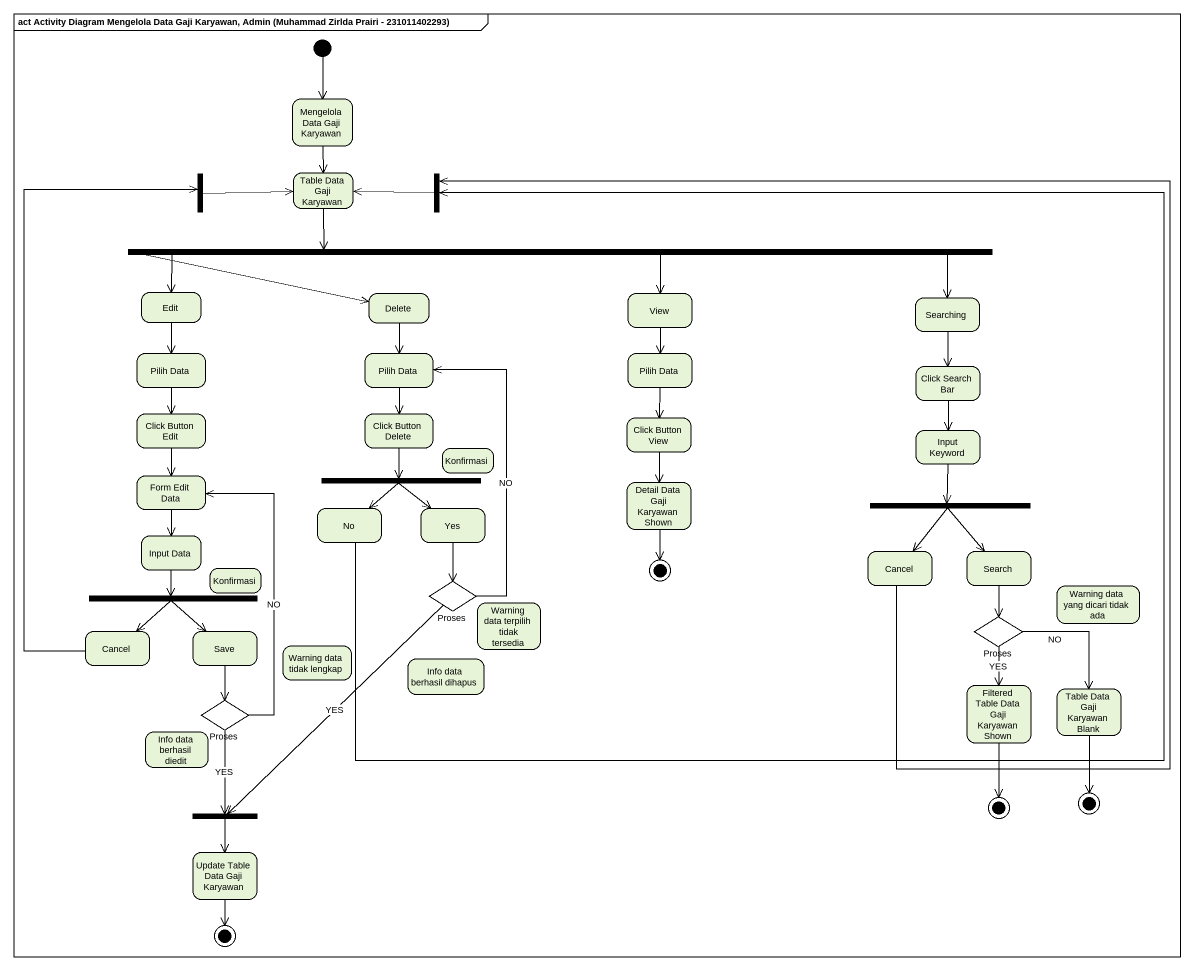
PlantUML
@startuml
mainframe act Activity Diagram Mengelola Data Gaji Karyawan, Admin (Muhammad Zirlda Prairi - 231011402293)
hide empty description
state "Mengelola Data Gaji Karyawan" as Mengelola_Data_Gaji_Karyawan
state fork1 <<fork>>
state "Table Data Gaji Karyawan" as Table_Data_Gaji_Karyawan
state fork2 <<join>>
state fork3 <<fork>>
state Edit
state Delete
state View
state Searching
state "Pilih Data" as Pilih_Data
state "Pilih Data" as Pilih_Data_2
state "Pilih Data" as Pilih_Data_3
state "Click Search Bar" as Click_Search_Bar
state "Click Button Edit" as Click_Button_Edit
state "Click Button Delete" as Click_Button_Delete
state "Click Button View" as Click_Button_View
state Konfirmasi
state "Input Keyword" as Input_Keyword
state "Form Edit Data" as Form_Edit_Data
state fork4 <<fork>>
state "Detail Data Gaji Karyawan Shown" as Detail_Data_Gaji_Karyawan
state "Input Data" as Input_Data
state No
state Yes
state fork5 <<fork>>
state "Konfirmasi" as Konfirmasi_2
state final1 <<end>>
state Cancel
state Search
state fork6 <<fork>>
state Proses <<choice>>
state "Warning data terpilih tidak tersedia" as Warning_data_terpilih_tidak
state "Proses" as Proses_2 <<choice>>
state "Warning data yang dicari tidak ada" as Warning_data_yang_dicari
state "Cancel" as Cancel_2
state Save
state "Warning data tidak lengkap" as Warning_data_tidak_lengkap
state "Info data berhasil dihapus" as Info_data_berhasil_dihapus
state "Filtered Table Data Gaji Karyawan Shown" as Filtered_Table_Data_Gaji
state "Table Data Gaji Karyawan Blank" as Table_Data_Gaji_Karyawan_2
state "Info data berhasil diedit" as Info_data_berhasil_diedit
state "Proses" as Proses_3 <<choice>>
state final2 <<end>>
state final3 <<end>>
state fork7 <<join>>
state "Update Table Data Gaji Karyawan" as Update_Table_Data_Gaji
state final4 <<end>>
[*] --> Mengelola_Data_Gaji_Karyawan
Mengelola_Data_Gaji_Karyawan --> Table_Data_Gaji_Karyawan
fork1 -right-> Table_Data_Gaji_Karyawan
Table_Data_Gaji_Karyawan -right-> fork3
fork2 -left-> Table_Data_Gaji_Karyawan
fork3 -left-> Edit
fork3 -left-> Delete
fork3 -right-> View
fork3 -right-> Searching
Edit --> Pilih_Data
Delete --> Pilih_Data_2
View --> Pilih_Data_3
Searching --> Click_Search_Bar
Pilih_Data --> Click_Button_Edit
Pilih_Data_2 --> Click_Button_Delete
Pilih_Data_3 --> Click_Button_View
Click_Search_Bar --> Input_Keyword
Click_Button_Edit --> Form_Edit_Data
Click_Button_Delete --> fork4
Click_Button_View --> Detail_Data_Gaji_Karyawan
Input_Keyword --> fork5
Form_Edit_Data --> Input_Data
fork4 --> No
fork4 --> Yes
Detail_Data_Gaji_Karyawan --> final1
Input_Data --> fork6
No -up-> fork2
Yes --> Proses
fork5 --> Cancel
fork5 --> Search
Cancel -up-> fork2
Search --> Proses_2
fork6 --> Cancel_2
fork6 --> Save
Proses -up-> Pilih_Data_2 : NO
Proses --> fork7 : YES
Proses_2 --> Filtered_Table_Data_Gaji : YES
Proses_2 --> Table_Data_Gaji_Karyawan_2 : NO
Cancel_2 -up-> fork1
Save --> Proses_3
Filtered_Table_Data_Gaji --> final2
Table_Data_Gaji_Karyawan_2 --> final3
Proses_3 -up-> Form_Edit_Data : NO
Proses_3 --> fork7 : YES
fork7 --> Update_Table_Data_Gaji
Update_Table_Data_Gaji --> final4
@enduml
